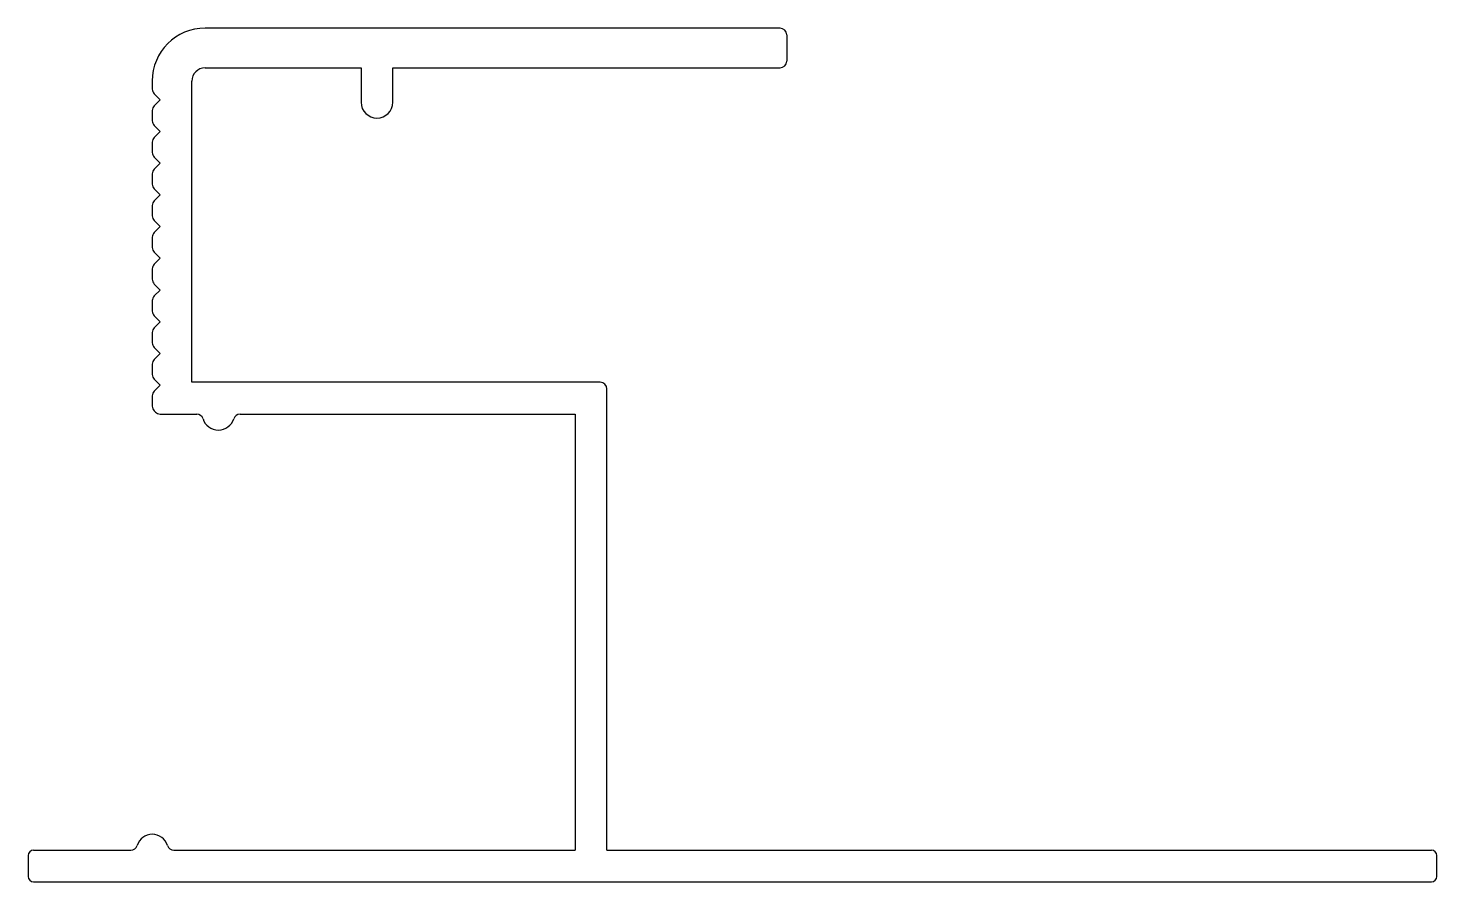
# Model space of a CAD drawing. Extents: x 2464.2 to 2517.5, y 1542.6 to 1574.9.
import ezdxf

# ---------------------------------------------------------------- set-up
doc = ezdxf.new("R2010")
doc.units = 0
doc.layers.get('0').update_dxf_attribs({"linetype": 'CONTINUOUS'})

msp = doc.modelspace()

# ---------------------------------------------------------------- linework, layer by layer
for p, q in [((2492.676, 1574.924), (2470.923, 1574.924)), ((2492.926, 1574.674), (2492.926, 1573.674)), ((2470.923, 1573.424), (2476.824, 1573.424)), ((2476.824, 1573.424), (2476.824, 1572.124)), ((2478.024, 1572.124), (2478.024, 1573.424)), ((2478.024, 1573.424), (2492.676, 1573.424)), ((2468.923, 1572.924), (2468.923, 1572.621)), ((2470.423, 1561.524), (2470.423, 1572.924)), ((2469.223, 1572.217), (2468.996, 1572.444)), ((2468.996, 1571.991), (2469.223, 1572.217)), ((2468.923, 1571.814), (2468.923, 1571.421)), ((2469.223, 1571.017), (2468.996, 1571.244)), ((2468.923, 1570.614), (2468.923, 1570.221)), ((2468.996, 1570.791), (2469.223, 1571.017)), ((2469.223, 1569.817), (2468.996, 1570.044)), ((2468.996, 1569.591), (2469.223, 1569.817)), ((2468.923, 1569.414), (2468.923, 1569.021)), ((2469.223, 1568.617), (2468.996, 1568.844)), ((2468.996, 1568.391), (2469.223, 1568.617)), ((2468.923, 1568.214), (2468.923, 1567.821)), ((2469.223, 1567.417), (2468.996, 1567.644)), ((2468.996, 1567.191), (2469.223, 1567.417)), ((2468.923, 1567.014), (2468.923, 1566.621)), ((2469.223, 1566.217), (2468.996, 1566.444)), ((2468.923, 1565.814), (2468.923, 1565.421)), ((2468.996, 1565.991), (2469.223, 1566.217)), ((2469.223, 1565.017), (2468.996, 1565.244)), ((2468.996, 1564.791), (2469.223, 1565.017)), ((2468.923, 1564.614), (2468.923, 1564.221)), ((2469.223, 1563.817), (2468.996, 1564.044)), ((2468.996, 1563.591), (2469.223, 1563.817)), ((2468.923, 1563.414), (2468.923, 1563.021)), ((2469.223, 1562.617), (2468.996, 1562.844)), ((2468.996, 1562.391), (2469.223, 1562.617)), ((2468.923, 1562.214), (2468.923, 1561.821)), ((2469.223, 1561.417), (2468.996, 1561.644)), ((2485.873, 1561.524), (2470.423, 1561.524)), ((2468.923, 1561.014), (2468.923, 1560.621)), ((2468.996, 1561.191), (2469.223, 1561.417)), ((2486.123, 1543.824), (2486.123, 1561.274)), ((2469.043, 1560.397), (2468.996, 1560.444)), ((2469.22, 1560.324), (2470.606, 1560.324)), ((2472.247, 1560.324), (2484.926, 1560.324)), ((2484.926, 1560.324), (2484.926, 1543.824)), ((2464.229, 1543.624), (2464.229, 1542.824)), ((2464.429, 1543.824), (2468.114, 1543.824)), ((2469.739, 1543.824), (2484.926, 1543.824)), ((2486.123, 1543.824), (2517.323, 1543.824)), ((2517.523, 1542.824), (2517.523, 1543.624)), ((2464.429, 1542.624), (2517.323, 1542.624))]:
    msp.add_line(p, q)
for centre, radius, start, end in [((2470.923, 1572.924), 2, 90, 180), ((2492.676, 1574.674), 0.25, 0, 90), ((2470.923, 1572.924), 0.5, 90, 180), ((2492.676, 1573.674), 0.25, 270, 0), ((2469.173, 1572.621), 0.25, 180, 225), ((2469.173, 1571.814), 0.25, 135, 180), ((2477.424, 1572.124), 0.6, 180, 0), ((2469.173, 1571.421), 0.25, 180, 225), ((2469.173, 1570.614), 0.25, 135, 180), ((2469.173, 1570.221), 0.25, 180, 225), ((2469.173, 1569.414), 0.25, 135, 180), ((2469.173, 1569.021), 0.25, 180, 225), ((2469.173, 1568.214), 0.25, 135, 180), ((2469.173, 1567.821), 0.25, 180, 225), ((2469.173, 1567.014), 0.25, 135, 180), ((2469.173, 1566.621), 0.25, 180, 225), ((2469.173, 1565.814), 0.25, 135, 180), ((2469.173, 1565.421), 0.25, 180, 225), ((2469.173, 1564.614), 0.25, 135, 180), ((2469.173, 1564.221), 0.25, 180, 225), ((2469.173, 1563.414), 0.25, 135, 180), ((2469.173, 1563.021), 0.25, 180, 225), ((2469.173, 1562.214), 0.25, 135, 180), ((2469.173, 1561.821), 0.25, 180, 225), ((2485.873, 1561.274), 0.25, 0, 90), ((2469.173, 1561.014), 0.25, 135, 180), ((2469.173, 1560.621), 0.25, 180, 225), ((2469.22, 1560.574), 0.25, 225, 270), ((2470.606, 1560.074), 0.25, 16.945, 90), ((2471.426, 1560.324), 0.608, 196.945, 343.055), ((2472.247, 1560.074), 0.25, 90, 163.055), ((2468.114, 1544.074), 0.25, 270, 342.8954), ((2468.926, 1543.824), 0.6, 17.1046, 162.8954), ((2469.739, 1544.074), 0.25, 197.1046, 270), ((2464.429, 1543.624), 0.2, 90, 180), ((2517.323, 1543.624), 0.2, 0, 90), ((2464.429, 1542.824), 0.2, 180, 270), ((2517.323, 1542.824), 0.2, 270, 0)]:
    msp.add_arc(centre, radius, start, end)

doc.saveas('drawing.dxf')
